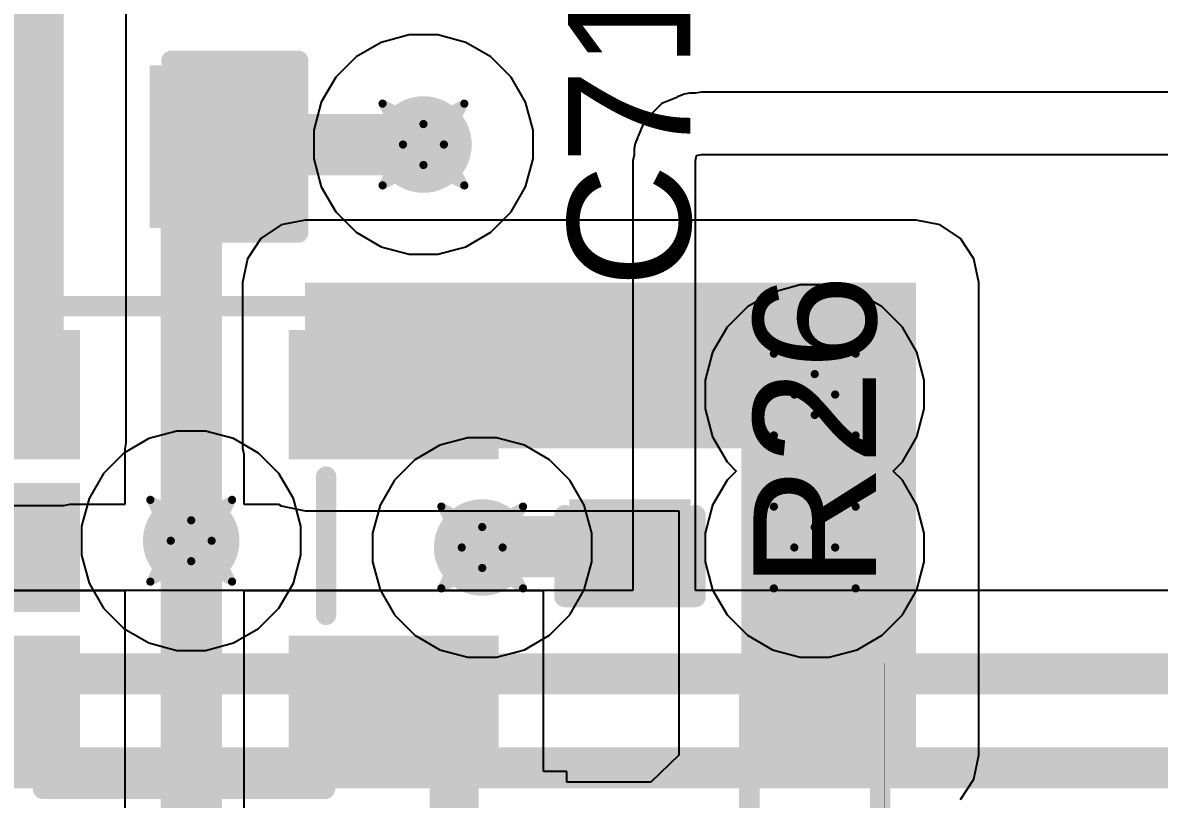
# Model space of a CAD drawing. Header units: inches. Extents: x -36 to 349, y -11 to 240.
# Drawn here: x 130.73 to 137.79, y 93.99 to 98.81 of the extents above; entities that cross this region are included whole.
import ezdxf

# ---------------------------------------------------------------- set-up
doc = ezdxf.new("R2010")
doc.units = ezdxf.units.IN
for name, color, linetype in [('Bottom Layer', 5, 'Continuous'), ('Drill Drawing', 1, 'Continuous'), ('Layer 1', 16, 'Continuous'), ('Layer 2', 76, 'Continuous'), ('Top Layer', 1, 'Continuous'), ('Top Overlay', 2, 'Continuous'), ('Top Paste', 8, 'Continuous'), ('Top Solder', 216, 'Continuous'), ('Via Holes', 16, 'Continuous')]:
    doc.layers.add(name, color=color, linetype=linetype)
doc.styles.add('Arial', font='', dxfattribs={"height": 0.2})
doc.styles.get('Arial').set_extended_font_data('Arial')

# ---------------------------------------------------------------- blocks, each defined once
blk = doc.blocks.new('SOT_23_5_153')
at = {"layer": 'Top Layer'}
for points in [[(-1.85, 1.25), (-0.75, 1.25), (-0.75, 0.65), (-1.85, 0.65)], [(0.75, 1.25), (1.85, 1.25), (1.85, 0.65), (0.75, 0.65)], [(-1.85, 0.3), (-0.75, 0.3), (-0.75, -0.3), (-1.85, -0.3)], [(-1.85, -0.65), (-0.75, -0.65), (-0.75, -1.25), (-1.85, -1.25)], [(0.75, -0.65), (1.85, -0.65), (1.85, -1.25), (0.75, -1.25)]]:
    blk.add_hatch(color=1, dxfattribs=at).paths.add_polyline_path(points)
at = {"layer": 'Top Paste'}
for points in [[(-1.85, 1.25), (-0.75, 1.25), (-0.75, 0.65), (-1.85, 0.65)], [(0.75, 1.25), (1.85, 1.25), (1.85, 0.65), (0.75, 0.65)], [(-1.85, 0.3), (-0.75, 0.3), (-0.75, -0.3), (-1.85, -0.3)], [(-1.85, -0.65), (-0.75, -0.65), (-0.75, -1.25), (-1.85, -1.25)], [(0.75, -0.65), (1.85, -0.65), (1.85, -1.25), (0.75, -1.25)]]:
    blk.add_hatch(color=8, dxfattribs=at).paths.add_polyline_path(points)
at = {"layer": 'Top Solder'}
for points in [[(-1.9516, 1.3516), (-0.6484, 1.3516), (-0.6484, 0.5484), (-1.9516, 0.5484)], [(0.6484, 1.3516), (1.9516, 1.3516), (1.9516, 0.5484), (0.6484, 0.5484)], [(-1.9516, 0.4016), (-0.6484, 0.4016), (-0.6484, -0.4016), (-1.9516, -0.4016)], [(-1.9516, -0.5484), (-0.6484, -0.5484), (-0.6484, -1.3516), (-1.9516, -1.3516)], [(0.6484, -0.5484), (1.9516, -0.5484), (1.9516, -1.3516), (0.6484, -1.3516)]]:
    blk.add_hatch(color=216, dxfattribs=at).paths.add_polyline_path(points)
at = {"layer": 'Top Overlay'}
for points in [[(-0.879, 1.3986, 0.127, 0.127, 0), (-0.879, 1.4986, 0.127, 0.127, 0)], [(-0.879, 1.4986, 0.127, 0.127, 0), (0.8736, 1.4986, 0.127, 0.127, 0)], [(0.8736, 1.3986, 0.127, 0.127, 0), (0.8736, 1.4986, 0.127, 0.127, 0)], [(-2.1336, 0.8128, 0.127, 0.127, 0), (-2.1336, 1.0668, 0.127, 0.127, 0)], [(-2.1336, 1.0668, 0.127, 0.127, 0), (-2.0066, 0.9398, 0.127, 0.127, 0)], [(-2.1336, 0.8128, 0.127, 0.127, 0), (-2.0066, 0.9398, 0.127, 0.127, 0)], [(0.88, -0.418, 0.127, 0.127, 0), (0.88, 0.44, 0.127, 0.127, 0)], [(-0.879, -1.4986, 0.127, 0.127, 0), (-0.879, -1.3986, 0.127, 0.127, 0)], [(0.8736, -1.4986, 0.127, 0.127, 0), (0.8736, -1.3986, 0.127, 0.127, 0)], [(-0.879, -1.4986, 0.127, 0.127, 0), (0.8736, -1.4986, 0.127, 0.127, 0)]]:
    blk.add_lwpolyline(points, format="xyseb", dxfattribs=at)
for points in [[(-0.9107, 1.4986, 0.0635, 0.0635, 1), (-0.8472, 1.4986, 0.0635, 0.0635, 1)], [(-0.9107, 1.4986, 0.0635, 0.0635, 1), (-0.8472, 1.4986, 0.0635, 0.0635, 1)], [(0.8419, 1.4986, 0.0635, 0.0635, 1), (0.9054, 1.4986, 0.0635, 0.0635, 1)], [(0.8419, 1.4986, 0.0635, 0.0635, 1), (0.9054, 1.4986, 0.0635, 0.0635, 1)], [(-0.9107, 1.3986, 0.0635, 0.0635, 1), (-0.8472, 1.3986, 0.0635, 0.0635, 1)], [(0.8419, 1.3986, 0.0635, 0.0635, 1), (0.9054, 1.3986, 0.0635, 0.0635, 1)], [(-2.1654, 1.0668, 0.0635, 0.0635, 1), (-2.1019, 1.0668, 0.0635, 0.0635, 1)], [(-2.1654, 1.0668, 0.0635, 0.0635, 1), (-2.1019, 1.0668, 0.0635, 0.0635, 1)], [(-2.0383, 0.9398, 0.0635, 0.0635, 1), (-1.9748, 0.9398, 0.0635, 0.0635, 1)], [(-2.0383, 0.9398, 0.0635, 0.0635, 1), (-1.9748, 0.9398, 0.0635, 0.0635, 1)], [(-2.1654, 0.8128, 0.0635, 0.0635, 1), (-2.1019, 0.8128, 0.0635, 0.0635, 1)], [(-2.1654, 0.8128, 0.0635, 0.0635, 1), (-2.1019, 0.8128, 0.0635, 0.0635, 1)], [(0.8483, 0.44, 0.0635, 0.0635, 1), (0.9118, 0.44, 0.0635, 0.0635, 1)], [(0.8483, -0.418, 0.0635, 0.0635, 1), (0.9118, -0.418, 0.0635, 0.0635, 1)], [(-0.9107, -1.3986, 0.0635, 0.0635, 1), (-0.8472, -1.3986, 0.0635, 0.0635, 1)], [(0.8419, -1.3986, 0.0635, 0.0635, 1), (0.9054, -1.3986, 0.0635, 0.0635, 1)], [(-0.9107, -1.4986, 0.0635, 0.0635, 1), (-0.8472, -1.4986, 0.0635, 0.0635, 1)], [(-0.9107, -1.4986, 0.0635, 0.0635, 1), (-0.8472, -1.4986, 0.0635, 0.0635, 1)], [(0.8419, -1.4986, 0.0635, 0.0635, 1), (0.9054, -1.4986, 0.0635, 0.0635, 1)], [(0.8419, -1.4986, 0.0635, 0.0635, 1), (0.9054, -1.4986, 0.0635, 0.0635, 1)]]:
    blk.add_lwpolyline(points, format="xyseb", close=True, dxfattribs=at)
blk = doc.blocks.new('R___0402_279')
at = {"layer": 'Top Layer'}
for points in [[(-0.6985, -0.3175), (-0.6985, 0.3175), (-0.2413, 0.3175), (-0.2413, -0.3175)], [(0.2413, -0.3175), (0.2413, 0.3175), (0.6985, 0.3175), (0.6985, -0.3175)]]:
    blk.add_hatch(color=1, dxfattribs=at).paths.add_polyline_path(points)
at = {"layer": 'Top Paste'}
for points in [[(-0.6985, -0.3175), (-0.6985, 0.3175), (-0.2413, 0.3175), (-0.2413, -0.3175)], [(0.2413, -0.3175), (0.2413, 0.3175), (0.6985, 0.3175), (0.6985, -0.3175)]]:
    blk.add_hatch(color=8, dxfattribs=at).paths.add_polyline_path(points)
at = {"layer": 'Top Solder'}
for points in [[(-0.7535, -0.3725), (-0.7535, 0.3725), (-0.1863, 0.3725), (-0.1863, -0.3725)], [(0.1863, -0.3725), (0.1863, 0.3725), (0.7535, 0.3725), (0.7535, -0.3725)]]:
    blk.add_hatch(color=216, dxfattribs=at).paths.add_polyline_path(points)
at = {"layer": 'Top Overlay'}
for points in [[(-0.7874, 0.4064, 0.127, 0.127, 0), (0.7874, 0.4064, 0.127, 0.127, 0)], [(-0.7874, 0.4064, 0.127, 0.127, 0), (-0.7874, -0.4064, 0.127, 0.127, 0)], [(0.7874, 0.4064, 0.127, 0.127, 0), (0.7874, -0.4064, 0.127, 0.127, 0)], [(-0.7874, -0.4064, 0.127, 0.127, 0), (0.7874, -0.4064, 0.127, 0.127, 0)], [(-0.8128, -0.4318, 0.00323, 0.00323, 0), (0.8128, -0.4318, 0.00323, 0.00323, 0)]]:
    blk.add_lwpolyline(points, format="xyseb", dxfattribs=at)
for points in [[(-0.8192, 0.4064, 0.0635, 0.0635, 1), (-0.7557, 0.4064, 0.0635, 0.0635, 1)], [(-0.8192, 0.4064, 0.0635, 0.0635, 1), (-0.7557, 0.4064, 0.0635, 0.0635, 1)], [(0.7556, 0.4064, 0.0635, 0.0635, 1), (0.8191, 0.4064, 0.0635, 0.0635, 1)], [(0.7556, 0.4064, 0.0635, 0.0635, 1), (0.8191, 0.4064, 0.0635, 0.0635, 1)], [(-0.8192, -0.4064, 0.0635, 0.0635, 1), (-0.7557, -0.4064, 0.0635, 0.0635, 1)], [(-0.8192, -0.4064, 0.0635, 0.0635, 1), (-0.7557, -0.4064, 0.0635, 0.0635, 1)], [(0.7556, -0.4064, 0.0635, 0.0635, 1), (0.8191, -0.4064, 0.0635, 0.0635, 1)], [(0.7556, -0.4064, 0.0635, 0.0635, 1), (0.8191, -0.4064, 0.0635, 0.0635, 1)], [(-0.8136, -0.4318, 0.00161, 0.00161, 1), (-0.812, -0.4318, 0.00161, 0.00161, 1)], [(0.812, -0.4318, 0.00161, 0.00161, 1), (0.8136, -0.4318, 0.00161, 0.00161, 1)]]:
    blk.add_lwpolyline(points, format="xyseb", close=True, dxfattribs=at)
blk = doc.blocks.new('C___0603_443')
at = {"layer": 'Top Layer'}
for points in [[(-0.381, 0.4445), (-0.381, -0.4445), (-1.143, -0.4445), (-1.143, 0.4445)], [(1.143, 0.4445), (1.143, -0.4445), (0.381, -0.4445), (0.381, 0.4445)]]:
    blk.add_hatch(color=1, dxfattribs=at).paths.add_polyline_path(points)
at = {"layer": 'Top Paste'}
for points in [[(-0.381, 0.4445), (-0.381, -0.4445), (-1.143, -0.4445), (-1.143, 0.4445)], [(1.143, 0.4445), (1.143, -0.4445), (0.381, -0.4445), (0.381, 0.4445)]]:
    blk.add_hatch(color=8, dxfattribs=at).paths.add_polyline_path(points)
at = {"layer": 'Top Solder'}
for points in [[(-0.321, 0.5045), (-0.321, -0.5045), (-1.203, -0.5045), (-1.203, 0.5045)], [(1.203, 0.5045), (1.203, -0.5045), (0.321, -0.5045), (0.321, 0.5045)]]:
    blk.add_hatch(color=216, dxfattribs=at).paths.add_polyline_path(points)
at = {"layer": 'Top Overlay'}
for points in [[(-0.4572, 0.5334, 0.127, 0.127, 0), (-1.2446, 0.5334, 0.127, 0.127, 0)], [(-1.2446, 0.5334, 0.127, 0.127, 0), (-1.2446, -0.5334, 0.127, 0.127, 0)], [(1.2446, 0.5334, 0.127, 0.127, 0), (0.4572, 0.5334, 0.127, 0.127, 0)], [(1.2446, 0.5334, 0.127, 0.127, 0), (1.2446, -0.5334, 0.127, 0.127, 0)], [(-0.4572, -0.5334, 0.127, 0.127, 0), (-1.2446, -0.5334, 0.127, 0.127, 0)], [(1.2446, -0.5334, 0.127, 0.127, 0), (0.4572, -0.5334, 0.127, 0.127, 0)]]:
    blk.add_lwpolyline(points, format="xyseb", dxfattribs=at)
for points in [[(-1.2763, 0.5334, 0.0635, 0.0635, 1), (-1.2128, 0.5334, 0.0635, 0.0635, 1)], [(-1.2763, 0.5334, 0.0635, 0.0635, 1), (-1.2128, 0.5334, 0.0635, 0.0635, 1)], [(-0.4889, 0.5334, 0.0635, 0.0635, 1), (-0.4254, 0.5334, 0.0635, 0.0635, 1)], [(0.4255, 0.5334, 0.0635, 0.0635, 1), (0.489, 0.5334, 0.0635, 0.0635, 1)], [(1.2129, 0.5334, 0.0635, 0.0635, 1), (1.2764, 0.5334, 0.0635, 0.0635, 1)], [(1.2129, 0.5334, 0.0635, 0.0635, 1), (1.2764, 0.5334, 0.0635, 0.0635, 1)], [(-1.2763, -0.5334, 0.0635, 0.0635, 1), (-1.2128, -0.5334, 0.0635, 0.0635, 1)], [(-1.2763, -0.5334, 0.0635, 0.0635, 1), (-1.2128, -0.5334, 0.0635, 0.0635, 1)], [(-0.4889, -0.5334, 0.0635, 0.0635, 1), (-0.4254, -0.5334, 0.0635, 0.0635, 1)], [(0.4255, -0.5334, 0.0635, 0.0635, 1), (0.489, -0.5334, 0.0635, 0.0635, 1)], [(1.2129, -0.5334, 0.0635, 0.0635, 1), (1.2764, -0.5334, 0.0635, 0.0635, 1)], [(1.2129, -0.5334, 0.0635, 0.0635, 1), (1.2764, -0.5334, 0.0635, 0.0635, 1)]]:
    blk.add_lwpolyline(points, format="xyseb", close=True, dxfattribs=at)
blk = doc.blocks.new('C___0402_444')
at = {"layer": 'Top Layer'}
for points in [[(-0.6985, -0.3175), (-0.6985, 0.3175), (-0.2413, 0.3175), (-0.2413, -0.3175)], [(0.2413, -0.3175), (0.2413, 0.3175), (0.6985, 0.3175), (0.6985, -0.3175)]]:
    blk.add_hatch(color=1, dxfattribs=at).paths.add_polyline_path(points)
at = {"layer": 'Top Paste'}
for points in [[(-0.6985, -0.3175), (-0.6985, 0.3175), (-0.2413, 0.3175), (-0.2413, -0.3175)], [(0.2413, -0.3175), (0.2413, 0.3175), (0.6985, 0.3175), (0.6985, -0.3175)]]:
    blk.add_hatch(color=8, dxfattribs=at).paths.add_polyline_path(points)
at = {"layer": 'Top Solder'}
for points in [[(-0.7585, -0.3775), (-0.7585, 0.3775), (-0.1813, 0.3775), (-0.1813, -0.3775)], [(0.1813, -0.3775), (0.1813, 0.3775), (0.7585, 0.3775), (0.7585, -0.3775)]]:
    blk.add_hatch(color=216, dxfattribs=at).paths.add_polyline_path(points)
at = {"layer": 'Top Overlay'}
for points in [[(-0.7874, 0.4064, 0.127, 0.127, 0), (-0.7874, -0.4064, 0.127, 0.127, 0)], [(-0.7874, 0.4064, 0.127, 0.127, 0), (-0.2794, 0.4064, 0.127, 0.127, 0)], [(0.2794, 0.4064, 0.127, 0.127, 0), (0.7874, 0.4064, 0.127, 0.127, 0)], [(0.7874, 0.4064, 0.127, 0.127, 0), (0.7874, -0.4064, 0.127, 0.127, 0)], [(-0.7874, -0.4064, 0.127, 0.127, 0), (-0.2794, -0.4064, 0.127, 0.127, 0)], [(0.2794, -0.4064, 0.127, 0.127, 0), (0.7874, -0.4064, 0.127, 0.127, 0)]]:
    blk.add_lwpolyline(points, format="xyseb", dxfattribs=at)
for points in [[(-0.8191, 0.4064, 0.0635, 0.0635, 1), (-0.7556, 0.4064, 0.0635, 0.0635, 1)], [(-0.8191, 0.4064, 0.0635, 0.0635, 1), (-0.7556, 0.4064, 0.0635, 0.0635, 1)], [(-0.3111, 0.4064, 0.0635, 0.0635, 1), (-0.2477, 0.4064, 0.0635, 0.0635, 1)], [(0.2477, 0.4064, 0.0635, 0.0635, 1), (0.3111, 0.4064, 0.0635, 0.0635, 1)], [(0.7556, 0.4064, 0.0635, 0.0635, 1), (0.8191, 0.4064, 0.0635, 0.0635, 1)], [(0.7556, 0.4064, 0.0635, 0.0635, 1), (0.8191, 0.4064, 0.0635, 0.0635, 1)], [(-0.8191, -0.4064, 0.0635, 0.0635, 1), (-0.7556, -0.4064, 0.0635, 0.0635, 1)], [(-0.8191, -0.4064, 0.0635, 0.0635, 1), (-0.7556, -0.4064, 0.0635, 0.0635, 1)], [(-0.3111, -0.4064, 0.0635, 0.0635, 1), (-0.2477, -0.4064, 0.0635, 0.0635, 1)], [(0.2477, -0.4064, 0.0635, 0.0635, 1), (0.3111, -0.4064, 0.0635, 0.0635, 1)], [(0.7556, -0.4064, 0.0635, 0.0635, 1), (0.8191, -0.4064, 0.0635, 0.0635, 1)], [(0.7556, -0.4064, 0.0635, 0.0635, 1), (0.8191, -0.4064, 0.0635, 0.0635, 1)]]:
    blk.add_lwpolyline(points, format="xyseb", close=True, dxfattribs=at)

msp = doc.modelspace()

# ---------------------------------------------------------------- hatches: boundary and pattern name
at = {"layer": 'Bottom Layer'}
h = msp.add_hatch(color=5, dxfattribs=at)
edge = h.paths.add_edge_path()
edge.add_arc((133.2184, 98.0558), 0.3, 0, 360)
h = msp.add_hatch(color=5, dxfattribs=at)
edge = h.paths.add_edge_path()
edge.add_arc((135.6498, 96.503), 0.3, 0, 360)
h = msp.add_hatch(color=5, dxfattribs=at)
edge = h.paths.add_edge_path()
edge.add_arc((131.7753, 95.5949), 0.3, 0, 360)
h = msp.add_hatch(color=5, dxfattribs=at)
edge = h.paths.add_edge_path()
edge.add_arc((133.5834, 95.553), 0.3, 0, 360)
h = msp.add_hatch(color=5, dxfattribs=at)
edge = h.paths.add_edge_path()
edge.add_arc((135.6498, 95.553), 0.3, 0, 360)
at = {"layer": 'Layer 1'}
h = msp.add_hatch(color=16, dxfattribs=at)
edge = h.paths.add_edge_path()
edge.add_arc((133.2184, 98.0558), 0.3, 0, 360)
h = msp.add_hatch(color=16, dxfattribs=at)
edge = h.paths.add_edge_path()
edge.add_arc((135.6498, 96.503), 0.3, 0, 360)
h = msp.add_hatch(color=16, dxfattribs=at)
edge = h.paths.add_edge_path()
edge.add_arc((131.7753, 95.5949), 0.3, 0, 360)
h = msp.add_hatch(color=16, dxfattribs=at)
edge = h.paths.add_edge_path()
edge.add_arc((133.5834, 95.553), 0.3, 0, 360)
h = msp.add_hatch(color=16, dxfattribs=at)
edge = h.paths.add_edge_path()
edge.add_arc((135.6498, 95.553), 0.3, 0, 360)
at = {"layer": 'Layer 2'}
h = msp.add_hatch(color=76, dxfattribs=at)
edge = h.paths.add_edge_path()
edge.add_arc((133.2184, 98.0558), 0.3, 0, 360)
h = msp.add_hatch(color=76, dxfattribs=at)
edge = h.paths.add_edge_path()
edge.add_arc((135.6498, 96.503), 0.3, 0, 360)
h = msp.add_hatch(color=76, dxfattribs=at)
edge = h.paths.add_edge_path()
edge.add_arc((131.7753, 95.5949), 0.3, 0, 360)
h = msp.add_hatch(color=76, dxfattribs=at)
edge = h.paths.add_edge_path()
edge.add_arc((133.5834, 95.553), 0.3, 0, 360)
h = msp.add_hatch(color=76, dxfattribs=at)
edge = h.paths.add_edge_path()
edge.add_arc((135.6498, 95.553), 0.3, 0, 360)
at = {"layer": 'Top Layer'}
for points in [[(127.4124, 96.203), (130.9834, 96.203), (130.9834, 104.2223), (127.4124, 104.2223)], [(132.4834, 96.1699), (136.28, 96.1699), (136.28, 97.1981), (132.4834, 97.1981)], [(135.1928, 94.2624), (136.28, 94.2624), (136.28, 96.803), (135.1928, 96.803)]]:
    msp.add_hatch(color=1, dxfattribs=at).paths.add_polyline_path(points)
h = msp.add_hatch(color=1, dxfattribs=at)
edge = h.paths.add_edge_path()
edge.add_arc((133.2184, 98.0558), 0.3, 0, 360)
h = msp.add_hatch(color=1, dxfattribs=at)
edge = h.paths.add_edge_path()
edge.add_arc((135.6498, 96.503), 0.3, 0, 360)
h = msp.add_hatch(color=1, dxfattribs=at)
edge = h.paths.add_edge_path()
edge.add_arc((131.7753, 95.5949), 0.3, 0, 360)
h = msp.add_hatch(color=1, dxfattribs=at)
edge = h.paths.add_edge_path()
edge.add_arc((133.5834, 95.553), 0.3, 0, 360)
h = msp.add_hatch(color=1, dxfattribs=at)
edge = h.paths.add_edge_path()
edge.add_arc((135.6498, 95.553), 0.3, 0, 360)
at = {"layer": 'Via Holes'}
h = msp.add_hatch(color=7, dxfattribs=at)
edge = h.paths.add_edge_path()
edge.add_arc((133.2184, 98.0558), 0.15, 0, 360)
h = msp.add_hatch(color=7, dxfattribs=at)
edge = h.paths.add_edge_path()
edge.add_arc((135.6498, 96.503), 0.15, 0, 360)
h = msp.add_hatch(color=7, dxfattribs=at)
edge = h.paths.add_edge_path()
edge.add_arc((131.7753, 95.5949), 0.15, 0, 360)
h = msp.add_hatch(color=7, dxfattribs=at)
edge = h.paths.add_edge_path()
edge.add_arc((133.5834, 95.553), 0.15, 0, 360)
h = msp.add_hatch(color=7, dxfattribs=at)
edge = h.paths.add_edge_path()
edge.add_arc((135.6498, 95.553), 0.15, 0, 360)

# ---------------------------------------------------------------- linework, layer by layer
at = {"layer": 'Bottom Layer'}
for p, q in [((134.9467, 98.3817), (134.9091, 98.3742)), ((147.8549, 98.3817), (134.9467, 98.3817)), ((134.6989, 98.3098), (134.5918, 98.2027)), ((134.7932, 98.3489), (134.6989, 98.3099)), ((134.6989, 98.3099), (134.6989, 98.3098)), ((134.798, 98.3521), (134.7932, 98.3489)), ((134.8036, 98.3532), (134.798, 98.3521)), ((134.839, 98.3679), (134.8036, 98.3532)), ((134.8709, 98.3742), (134.839, 98.3679)), ((134.9091, 98.3742), (134.8709, 98.3742)), ((134.5917, 98.2027), (134.5527, 98.1084)), ((134.5918, 98.2027), (134.5917, 98.2027)), ((134.5484, 98.098), (134.5337, 98.0626)), ((134.5495, 98.1036), (134.5484, 98.098)), ((134.5527, 98.1084), (134.5495, 98.1036)), ((134.5337, 98.0626), (134.5274, 98.0307)), ((134.5274, 98.0307), (134.5274, 97.9925)), ((134.5274, 97.9925), (134.5199, 97.9549)), ((134.5199, 97.9549), (134.5199, 95.2859)), ((134.9084, 97.9549), (134.9147, 97.9869)), ((134.9084, 95.2859), (134.9084, 97.9549)), ((134.9147, 97.9869), (134.9467, 97.9932)), ((134.9467, 97.9932), (148.2434, 97.9932)), ((134.5199, 95.2859), (96.7248, 95.2859)), ((152.8154, 95.2859), (134.9084, 95.2859))]:
    msp.add_line(p, q, dxfattribs=at)
for points in [[(96.5102, 94.768, 0.254, 0.254, 0), (157.5074, 94.768, 0.254, 0.254, 0)], [(96.2682, 94.1838, 0.254, 0.254, 0), (157.102, 94.1838, 0.254, 0.254, 0)]]:
    msp.add_lwpolyline(points, format="xyseb", dxfattribs=at)
at = {"layer": 'Drill Drawing'}
for points in [[(132.9644, 98.3098, 0.0508, 0.0508, 0), (133.2184, 98.1828, 0.0508, 0.0508, 0)], [(132.9644, 98.3098, 0.0508, 0.0508, 0), (133.0914, 98.0558, 0.0508, 0.0508, 0)], [(133.2184, 98.1828, 0.0508, 0.0508, 0), (133.4724, 98.3098, 0.0508, 0.0508, 0)], [(133.3454, 98.0558, 0.0508, 0.0508, 0), (133.4724, 98.3098, 0.0508, 0.0508, 0)], [(132.9644, 97.8018, 0.0508, 0.0508, 0), (133.0914, 98.0558, 0.0508, 0.0508, 0)], [(133.3454, 98.0558, 0.0508, 0.0508, 0), (133.4724, 97.8018, 0.0508, 0.0508, 0)], [(132.9644, 97.8018, 0.0508, 0.0508, 0), (133.2184, 97.9288, 0.0508, 0.0508, 0)], [(133.2184, 97.9288, 0.0508, 0.0508, 0), (133.4724, 97.8018, 0.0508, 0.0508, 0)], [(135.3958, 96.757, 0.0508, 0.0508, 0), (135.6498, 96.63, 0.0508, 0.0508, 0)], [(135.3958, 96.757, 0.0508, 0.0508, 0), (135.5228, 96.503, 0.0508, 0.0508, 0)], [(135.6498, 96.63, 0.0508, 0.0508, 0), (135.9038, 96.757, 0.0508, 0.0508, 0)], [(135.7768, 96.503, 0.0508, 0.0508, 0), (135.9038, 96.757, 0.0508, 0.0508, 0)], [(135.3958, 96.249, 0.0508, 0.0508, 0), (135.5228, 96.503, 0.0508, 0.0508, 0)], [(135.7768, 96.503, 0.0508, 0.0508, 0), (135.9038, 96.249, 0.0508, 0.0508, 0)], [(135.3958, 96.249, 0.0508, 0.0508, 0), (135.6498, 96.376, 0.0508, 0.0508, 0)], [(135.6498, 96.376, 0.0508, 0.0508, 0), (135.9038, 96.249, 0.0508, 0.0508, 0)], [(131.5213, 95.8489, 0.0508, 0.0508, 0), (131.7753, 95.7219, 0.0508, 0.0508, 0)], [(131.5213, 95.8489, 0.0508, 0.0508, 0), (131.6483, 95.5949, 0.0508, 0.0508, 0)], [(131.7753, 95.7219, 0.0508, 0.0508, 0), (132.0293, 95.8489, 0.0508, 0.0508, 0)], [(131.9023, 95.5949, 0.0508, 0.0508, 0), (132.0293, 95.8489, 0.0508, 0.0508, 0)], [(133.3294, 95.807, 0.0508, 0.0508, 0), (133.5834, 95.68, 0.0508, 0.0508, 0)], [(133.3294, 95.807, 0.0508, 0.0508, 0), (133.4564, 95.553, 0.0508, 0.0508, 0)], [(133.5834, 95.68, 0.0508, 0.0508, 0), (133.8374, 95.807, 0.0508, 0.0508, 0)], [(133.7104, 95.553, 0.0508, 0.0508, 0), (133.8374, 95.807, 0.0508, 0.0508, 0)], [(135.3958, 95.807, 0.0508, 0.0508, 0), (135.6498, 95.68, 0.0508, 0.0508, 0)], [(135.3958, 95.807, 0.0508, 0.0508, 0), (135.5228, 95.553, 0.0508, 0.0508, 0)], [(135.6498, 95.68, 0.0508, 0.0508, 0), (135.9038, 95.807, 0.0508, 0.0508, 0)], [(135.7768, 95.553, 0.0508, 0.0508, 0), (135.9038, 95.807, 0.0508, 0.0508, 0)], [(131.5213, 95.3409, 0.0508, 0.0508, 0), (131.6483, 95.5949, 0.0508, 0.0508, 0)], [(131.9023, 95.5949, 0.0508, 0.0508, 0), (132.0293, 95.3409, 0.0508, 0.0508, 0)], [(133.3294, 95.299, 0.0508, 0.0508, 0), (133.4564, 95.553, 0.0508, 0.0508, 0)], [(133.7104, 95.553, 0.0508, 0.0508, 0), (133.8374, 95.299, 0.0508, 0.0508, 0)], [(135.3958, 95.299, 0.0508, 0.0508, 0), (135.5228, 95.553, 0.0508, 0.0508, 0)], [(135.7768, 95.553, 0.0508, 0.0508, 0), (135.9038, 95.299, 0.0508, 0.0508, 0)], [(131.5213, 95.3409, 0.0508, 0.0508, 0), (131.7753, 95.4679, 0.0508, 0.0508, 0)], [(131.7753, 95.4679, 0.0508, 0.0508, 0), (132.0293, 95.3409, 0.0508, 0.0508, 0)], [(133.3294, 95.299, 0.0508, 0.0508, 0), (133.5834, 95.426, 0.0508, 0.0508, 0)], [(133.5834, 95.426, 0.0508, 0.0508, 0), (133.8374, 95.299, 0.0508, 0.0508, 0)], [(135.3958, 95.299, 0.0508, 0.0508, 0), (135.6498, 95.426, 0.0508, 0.0508, 0)], [(135.6498, 95.426, 0.0508, 0.0508, 0), (135.9038, 95.299, 0.0508, 0.0508, 0)]]:
    msp.add_lwpolyline(points, format="xyseb", dxfattribs=at)
for points in [[(132.9517, 98.3098, 0.0254, 0.0254, 1), (132.9771, 98.3098, 0.0254, 0.0254, 1)], [(132.9517, 98.3098, 0.0254, 0.0254, 1), (132.9771, 98.3098, 0.0254, 0.0254, 1)], [(133.4597, 98.3098, 0.0254, 0.0254, 1), (133.4851, 98.3098, 0.0254, 0.0254, 1)], [(133.4597, 98.3098, 0.0254, 0.0254, 1), (133.4851, 98.3098, 0.0254, 0.0254, 1)], [(133.2057, 98.1828, 0.0254, 0.0254, 1), (133.2311, 98.1828, 0.0254, 0.0254, 1)], [(133.2057, 98.1828, 0.0254, 0.0254, 1), (133.2311, 98.1828, 0.0254, 0.0254, 1)], [(133.0787, 98.0558, 0.0254, 0.0254, 1), (133.1041, 98.0558, 0.0254, 0.0254, 1)], [(133.0787, 98.0558, 0.0254, 0.0254, 1), (133.1041, 98.0558, 0.0254, 0.0254, 1)], [(133.3327, 98.0558, 0.0254, 0.0254, 1), (133.3581, 98.0558, 0.0254, 0.0254, 1)], [(133.3327, 98.0558, 0.0254, 0.0254, 1), (133.3581, 98.0558, 0.0254, 0.0254, 1)], [(133.2057, 97.9288, 0.0254, 0.0254, 1), (133.2311, 97.9288, 0.0254, 0.0254, 1)], [(133.2057, 97.9288, 0.0254, 0.0254, 1), (133.2311, 97.9288, 0.0254, 0.0254, 1)], [(132.9517, 97.8018, 0.0254, 0.0254, 1), (132.9771, 97.8018, 0.0254, 0.0254, 1)], [(132.9517, 97.8018, 0.0254, 0.0254, 1), (132.9771, 97.8018, 0.0254, 0.0254, 1)], [(133.4597, 97.8018, 0.0254, 0.0254, 1), (133.4851, 97.8018, 0.0254, 0.0254, 1)], [(133.4597, 97.8018, 0.0254, 0.0254, 1), (133.4851, 97.8018, 0.0254, 0.0254, 1)], [(135.3831, 96.757, 0.0254, 0.0254, 1), (135.4085, 96.757, 0.0254, 0.0254, 1)], [(135.3831, 96.757, 0.0254, 0.0254, 1), (135.4085, 96.757, 0.0254, 0.0254, 1)], [(135.8911, 96.757, 0.0254, 0.0254, 1), (135.9165, 96.757, 0.0254, 0.0254, 1)], [(135.8911, 96.757, 0.0254, 0.0254, 1), (135.9165, 96.757, 0.0254, 0.0254, 1)], [(135.6371, 96.63, 0.0254, 0.0254, 1), (135.6625, 96.63, 0.0254, 0.0254, 1)], [(135.6371, 96.63, 0.0254, 0.0254, 1), (135.6625, 96.63, 0.0254, 0.0254, 1)], [(135.5101, 96.503, 0.0254, 0.0254, 1), (135.5355, 96.503, 0.0254, 0.0254, 1)], [(135.5101, 96.503, 0.0254, 0.0254, 1), (135.5355, 96.503, 0.0254, 0.0254, 1)], [(135.7641, 96.503, 0.0254, 0.0254, 1), (135.7895, 96.503, 0.0254, 0.0254, 1)], [(135.7641, 96.503, 0.0254, 0.0254, 1), (135.7895, 96.503, 0.0254, 0.0254, 1)], [(135.6371, 96.376, 0.0254, 0.0254, 1), (135.6625, 96.376, 0.0254, 0.0254, 1)], [(135.6371, 96.376, 0.0254, 0.0254, 1), (135.6625, 96.376, 0.0254, 0.0254, 1)], [(135.3831, 96.249, 0.0254, 0.0254, 1), (135.4085, 96.249, 0.0254, 0.0254, 1)], [(135.3831, 96.249, 0.0254, 0.0254, 1), (135.4085, 96.249, 0.0254, 0.0254, 1)], [(135.8911, 96.249, 0.0254, 0.0254, 1), (135.9165, 96.249, 0.0254, 0.0254, 1)], [(135.8911, 96.249, 0.0254, 0.0254, 1), (135.9165, 96.249, 0.0254, 0.0254, 1)], [(131.5086, 95.8489, 0.0254, 0.0254, 1), (131.534, 95.8489, 0.0254, 0.0254, 1)], [(131.5086, 95.8489, 0.0254, 0.0254, 1), (131.534, 95.8489, 0.0254, 0.0254, 1)], [(132.0166, 95.8489, 0.0254, 0.0254, 1), (132.042, 95.8489, 0.0254, 0.0254, 1)], [(132.0166, 95.8489, 0.0254, 0.0254, 1), (132.042, 95.8489, 0.0254, 0.0254, 1)], [(133.3167, 95.807, 0.0254, 0.0254, 1), (133.3421, 95.807, 0.0254, 0.0254, 1)], [(133.3167, 95.807, 0.0254, 0.0254, 1), (133.3421, 95.807, 0.0254, 0.0254, 1)], [(133.8247, 95.807, 0.0254, 0.0254, 1), (133.8501, 95.807, 0.0254, 0.0254, 1)], [(133.8247, 95.807, 0.0254, 0.0254, 1), (133.8501, 95.807, 0.0254, 0.0254, 1)], [(135.3831, 95.807, 0.0254, 0.0254, 1), (135.4085, 95.807, 0.0254, 0.0254, 1)], [(135.3831, 95.807, 0.0254, 0.0254, 1), (135.4085, 95.807, 0.0254, 0.0254, 1)], [(135.8911, 95.807, 0.0254, 0.0254, 1), (135.9165, 95.807, 0.0254, 0.0254, 1)], [(135.8911, 95.807, 0.0254, 0.0254, 1), (135.9165, 95.807, 0.0254, 0.0254, 1)], [(131.7626, 95.7219, 0.0254, 0.0254, 1), (131.788, 95.7219, 0.0254, 0.0254, 1)], [(131.7626, 95.7219, 0.0254, 0.0254, 1), (131.788, 95.7219, 0.0254, 0.0254, 1)], [(133.5707, 95.68, 0.0254, 0.0254, 1), (133.5961, 95.68, 0.0254, 0.0254, 1)], [(133.5707, 95.68, 0.0254, 0.0254, 1), (133.5961, 95.68, 0.0254, 0.0254, 1)], [(135.6371, 95.68, 0.0254, 0.0254, 1), (135.6625, 95.68, 0.0254, 0.0254, 1)], [(135.6371, 95.68, 0.0254, 0.0254, 1), (135.6625, 95.68, 0.0254, 0.0254, 1)], [(131.6356, 95.5949, 0.0254, 0.0254, 1), (131.661, 95.5949, 0.0254, 0.0254, 1)], [(131.6356, 95.5949, 0.0254, 0.0254, 1), (131.661, 95.5949, 0.0254, 0.0254, 1)], [(131.8896, 95.5949, 0.0254, 0.0254, 1), (131.915, 95.5949, 0.0254, 0.0254, 1)], [(131.8896, 95.5949, 0.0254, 0.0254, 1), (131.915, 95.5949, 0.0254, 0.0254, 1)], [(133.4437, 95.553, 0.0254, 0.0254, 1), (133.4691, 95.553, 0.0254, 0.0254, 1)], [(133.4437, 95.553, 0.0254, 0.0254, 1), (133.4691, 95.553, 0.0254, 0.0254, 1)], [(133.6977, 95.553, 0.0254, 0.0254, 1), (133.7231, 95.553, 0.0254, 0.0254, 1)], [(133.6977, 95.553, 0.0254, 0.0254, 1), (133.7231, 95.553, 0.0254, 0.0254, 1)], [(135.5101, 95.553, 0.0254, 0.0254, 1), (135.5355, 95.553, 0.0254, 0.0254, 1)], [(135.5101, 95.553, 0.0254, 0.0254, 1), (135.5355, 95.553, 0.0254, 0.0254, 1)], [(135.7641, 95.553, 0.0254, 0.0254, 1), (135.7895, 95.553, 0.0254, 0.0254, 1)], [(135.7641, 95.553, 0.0254, 0.0254, 1), (135.7895, 95.553, 0.0254, 0.0254, 1)], [(131.7626, 95.4679, 0.0254, 0.0254, 1), (131.788, 95.4679, 0.0254, 0.0254, 1)], [(131.7626, 95.4679, 0.0254, 0.0254, 1), (131.788, 95.4679, 0.0254, 0.0254, 1)], [(133.5707, 95.426, 0.0254, 0.0254, 1), (133.5961, 95.426, 0.0254, 0.0254, 1)], [(133.5707, 95.426, 0.0254, 0.0254, 1), (133.5961, 95.426, 0.0254, 0.0254, 1)], [(135.6371, 95.426, 0.0254, 0.0254, 1), (135.6625, 95.426, 0.0254, 0.0254, 1)], [(135.6371, 95.426, 0.0254, 0.0254, 1), (135.6625, 95.426, 0.0254, 0.0254, 1)], [(131.5086, 95.3409, 0.0254, 0.0254, 1), (131.534, 95.3409, 0.0254, 0.0254, 1)], [(131.5086, 95.3409, 0.0254, 0.0254, 1), (131.534, 95.3409, 0.0254, 0.0254, 1)], [(132.0166, 95.3409, 0.0254, 0.0254, 1), (132.042, 95.3409, 0.0254, 0.0254, 1)], [(132.0166, 95.3409, 0.0254, 0.0254, 1), (132.042, 95.3409, 0.0254, 0.0254, 1)], [(133.3167, 95.299, 0.0254, 0.0254, 1), (133.3421, 95.299, 0.0254, 0.0254, 1)], [(133.3167, 95.299, 0.0254, 0.0254, 1), (133.3421, 95.299, 0.0254, 0.0254, 1)], [(133.8247, 95.299, 0.0254, 0.0254, 1), (133.8501, 95.299, 0.0254, 0.0254, 1)], [(133.8247, 95.299, 0.0254, 0.0254, 1), (133.8501, 95.299, 0.0254, 0.0254, 1)], [(135.3831, 95.299, 0.0254, 0.0254, 1), (135.4085, 95.299, 0.0254, 0.0254, 1)], [(135.3831, 95.299, 0.0254, 0.0254, 1), (135.4085, 95.299, 0.0254, 0.0254, 1)], [(135.8911, 95.299, 0.0254, 0.0254, 1), (135.9165, 95.299, 0.0254, 0.0254, 1)], [(135.8911, 95.299, 0.0254, 0.0254, 1), (135.9165, 95.299, 0.0254, 0.0254, 1)]]:
    msp.add_lwpolyline(points, format="xyseb", close=True, dxfattribs=at)
at = {"layer": 'Layer 1'}
for p, q in [((135.5601, 97.184), (135.3869, 97.1376)), ((135.7395, 97.184), (135.5601, 97.184)), ((135.9127, 97.1376), (135.7395, 97.184)), ((135.3869, 97.1376), (135.2317, 97.048)), ((136.0679, 97.048), (135.9127, 97.1376)), ((135.2317, 97.048), (135.1049, 96.9212)), ((136.1947, 96.9212), (136.0679, 97.048)), ((135.1049, 96.9212), (135.0152, 96.7659)), ((136.2844, 96.7659), (136.1947, 96.9212)), ((135.0152, 96.7659), (134.9688, 96.5927)), ((136.3308, 96.5927), (136.2844, 96.7659)), ((134.9688, 96.5927), (134.9688, 96.4134)), ((136.3308, 96.4134), (136.3308, 96.5927)), ((134.9688, 96.4134), (135.0152, 96.2402)), ((136.2844, 96.2402), (136.3308, 96.4134)), ((135.0152, 96.2402), (135.1049, 96.0849)), ((136.1947, 96.0849), (136.2844, 96.2402)), ((135.1049, 96.0849), (135.1617, 96.028)), ((136.1379, 96.028), (136.1947, 96.0849)), ((135.1617, 96.028), (135.1049, 95.9712)), ((136.1947, 95.9712), (136.1379, 96.028)), ((135.1049, 95.9712), (135.0152, 95.8159)), ((136.2844, 95.8159), (136.1947, 95.9712)), ((135.0152, 95.8159), (134.9688, 95.6427)), ((136.3308, 95.6427), (136.2844, 95.8159)), ((134.9688, 95.6427), (134.9688, 95.4634)), ((136.3308, 95.4634), (136.3308, 95.6427)), ((134.9688, 95.4634), (135.0152, 95.2902)), ((136.2844, 95.2902), (136.3308, 95.4634)), ((135.0152, 95.2902), (135.1049, 95.1349)), ((136.1947, 95.1349), (136.2844, 95.2902)), ((135.1049, 95.1349), (135.2317, 95.0081)), ((136.0679, 95.0081), (136.1947, 95.1349)), ((135.2317, 95.0081), (135.3869, 94.9184)), ((135.9127, 94.9184), (136.0679, 95.0081)), ((135.3869, 94.9184), (135.5601, 94.872)), ((135.7395, 94.872), (135.9127, 94.9184)), ((135.5601, 94.872), (135.7395, 94.872))]:
    msp.add_line(p, q, dxfattribs=at)
at = {"layer": 'Layer 2'}
for p, q in [((133.1288, 98.7368), (132.9556, 98.6904)), ((133.3081, 98.7368), (133.1288, 98.7368)), ((133.4813, 98.6904), (133.3081, 98.7368)), ((132.9556, 98.6904), (132.8003, 98.6007)), ((133.6366, 98.6007), (133.4813, 98.6904)), ((132.8003, 98.6007), (132.6735, 98.474)), ((133.7633, 98.474), (133.6366, 98.6007)), ((132.6735, 98.474), (132.5838, 98.3187)), ((133.853, 98.3187), (133.7633, 98.474)), ((132.5838, 98.3187), (132.5374, 98.1455)), ((133.8994, 98.1455), (133.853, 98.3187)), ((132.5374, 98.1455), (132.5374, 97.9662)), ((133.8994, 97.9662), (133.8994, 98.1455)), ((132.5374, 97.9662), (132.5838, 97.793)), ((133.853, 97.793), (133.8994, 97.9662)), ((132.5838, 97.793), (132.6735, 97.6377)), ((133.7633, 97.6377), (133.853, 97.793)), ((132.6735, 97.6377), (132.8003, 97.5109)), ((133.6366, 97.5109), (133.7633, 97.6377)), ((132.8003, 97.5109), (132.9556, 97.4212)), ((133.4813, 97.4212), (133.6366, 97.5109)), ((132.9556, 97.4212), (133.1288, 97.3748)), ((133.3081, 97.3748), (133.4813, 97.4212)), ((133.1288, 97.3748), (133.3081, 97.3748)), ((135.5601, 97.184), (135.3869, 97.1376)), ((135.7395, 97.184), (135.5601, 97.184)), ((135.9127, 97.1376), (135.7395, 97.184)), ((135.3869, 97.1376), (135.2317, 97.048)), ((136.0679, 97.048), (135.9127, 97.1376)), ((135.2317, 97.048), (135.1049, 96.9212)), ((136.1947, 96.9212), (136.0679, 97.048)), ((135.1049, 96.9212), (135.0152, 96.7659)), ((136.2844, 96.7659), (136.1947, 96.9212)), ((135.0152, 96.7659), (134.9688, 96.5927)), ((136.3308, 96.5927), (136.2844, 96.7659)), ((134.9688, 96.5927), (134.9688, 96.4134)), ((136.3308, 96.4134), (136.3308, 96.5927)), ((134.9688, 96.4134), (135.0152, 96.2402)), ((136.2844, 96.2402), (136.3308, 96.4134)), ((131.6856, 96.2759), (131.5124, 96.2295)), ((131.865, 96.2759), (131.6856, 96.2759)), ((132.0382, 96.2295), (131.865, 96.2759)), ((131.5124, 96.2295), (131.3572, 96.1399)), ((132.1934, 96.1399), (132.0382, 96.2295)), ((133.4938, 96.234), (133.3206, 96.1876)), ((133.6731, 96.234), (133.4938, 96.234)), ((133.8463, 96.1876), (133.6731, 96.234)), ((135.0152, 96.2402), (135.1049, 96.0849)), ((136.1947, 96.0849), (136.2844, 96.2402)), ((131.3572, 96.1399), (131.2304, 96.0131)), ((132.3202, 96.0131), (132.1934, 96.1399)), ((133.3206, 96.1876), (133.1653, 96.098)), ((134.0016, 96.098), (133.8463, 96.1876)), ((133.1653, 96.098), (133.0385, 95.9712)), ((134.1284, 95.9712), (134.0016, 96.098)), ((135.1049, 96.0849), (135.1617, 96.028)), ((136.1379, 96.028), (136.1947, 96.0849)), ((131.2304, 96.0131), (131.1407, 95.8578)), ((132.4099, 95.8578), (132.3202, 96.0131)), ((135.1617, 96.028), (135.1049, 95.9712)), ((136.1947, 95.9712), (136.1379, 96.028)), ((133.0385, 95.9712), (132.9488, 95.8159)), ((134.218, 95.8159), (134.1284, 95.9712)), ((135.1049, 95.9712), (135.0152, 95.8159)), ((136.2844, 95.8159), (136.1947, 95.9712)), ((131.1407, 95.8578), (131.0943, 95.6846)), ((132.4563, 95.6846), (132.4099, 95.8578)), ((132.9488, 95.8159), (132.9024, 95.6427)), ((134.2644, 95.6427), (134.218, 95.8159)), ((135.0152, 95.8159), (134.9688, 95.6427)), ((136.3308, 95.6427), (136.2844, 95.8159)), ((131.0943, 95.6846), (131.0943, 95.5053)), ((132.4563, 95.5053), (132.4563, 95.6846)), ((132.9024, 95.6427), (132.9024, 95.4634)), ((134.2644, 95.4634), (134.2644, 95.6427)), ((134.9688, 95.6427), (134.9688, 95.4634)), ((136.3308, 95.4634), (136.3308, 95.6427)), ((131.0943, 95.5053), (131.1407, 95.3321)), ((132.4099, 95.3321), (132.4563, 95.5053)), ((132.9024, 95.4634), (132.9488, 95.2902)), ((134.218, 95.2902), (134.2644, 95.4634)), ((134.9688, 95.4634), (135.0152, 95.2902)), ((136.2844, 95.2902), (136.3308, 95.4634)), ((131.1407, 95.3321), (131.2304, 95.1768)), ((132.3202, 95.1768), (132.4099, 95.3321)), ((132.9488, 95.2902), (133.0385, 95.1349)), ((134.1284, 95.1349), (134.218, 95.2902)), ((135.0152, 95.2902), (135.1049, 95.1349)), ((136.1947, 95.1349), (136.2844, 95.2902)), ((131.2304, 95.1768), (131.3572, 95.05)), ((132.1934, 95.05), (132.3202, 95.1768)), ((133.0385, 95.1349), (133.1653, 95.0081)), ((134.0016, 95.0081), (134.1284, 95.1349)), ((135.1049, 95.1349), (135.2317, 95.0081)), ((136.0679, 95.0081), (136.1947, 95.1349)), ((131.3572, 95.05), (131.5124, 94.9603)), ((132.0382, 94.9603), (132.1934, 95.05)), ((133.1653, 95.0081), (133.3206, 94.9184)), ((133.8463, 94.9184), (134.0016, 95.0081)), ((135.2317, 95.0081), (135.3869, 94.9184)), ((135.9127, 94.9184), (136.0679, 95.0081)), ((131.5124, 94.9603), (131.6856, 94.9139)), ((131.865, 94.9139), (132.0382, 94.9603)), ((133.3206, 94.9184), (133.4938, 94.872)), ((133.6731, 94.872), (133.8463, 94.9184)), ((135.3869, 94.9184), (135.5601, 94.872)), ((135.7395, 94.872), (135.9127, 94.9184)), ((131.6856, 94.9139), (131.865, 94.9139)), ((133.4938, 94.872), (133.6731, 94.872)), ((135.5601, 94.872), (135.7395, 94.872))]:
    msp.add_line(p, q, dxfattribs=at)
at = {"layer": 'Top Layer'}
for p, q in [((131.3718, 96.203), (131.3718, 104.2223)), ((132.3348, 97.557), (132.2087, 97.4728)), ((132.4834, 97.5866), (132.3348, 97.557)), ((136.28, 97.5866), (132.4834, 97.5866)), ((136.4287, 97.557), (136.28, 97.5866)), ((136.5547, 97.4728), (136.4287, 97.557)), ((132.2087, 97.4728), (132.1245, 97.3468)), ((136.6389, 97.3468), (136.5547, 97.4728)), ((132.1245, 97.3468), (132.095, 97.1981)), ((136.6685, 97.1981), (136.6389, 97.3468)), ((132.095, 97.1981), (132.095, 96.1699)), ((136.6685, 96.803), (136.6685, 97.1981)), ((136.6685, 94.2624), (136.6685, 96.803)), ((131.3644, 96.1655), (131.3718, 96.203)), ((131.3644, 95.822), (131.3644, 96.1655)), ((132.095, 96.1699), (132.1024, 96.1324)), ((132.1024, 96.1324), (132.1024, 95.822)), ((127.4124, 95.8146), (130.9834, 95.8146)), ((130.9834, 95.8146), (131.0209, 95.822)), ((131.0209, 95.822), (131.3644, 95.822)), ((132.1024, 95.822), (132.3183, 95.822)), ((132.3183, 95.822), (132.3348, 95.811)), ((132.3348, 95.811), (132.4834, 95.7815)), ((132.4834, 95.7815), (134.8044, 95.7815)), ((134.8044, 95.7815), (134.8044, 94.2624)), ((131.3644, 95.284), (129.5024, 95.284)), ((131.3644, 93.922), (131.3644, 95.284)), ((133.9644, 95.284), (132.1024, 95.284)), ((132.1024, 95.284), (132.1024, 93.922)), ((133.9644, 94.1608), (133.9644, 95.284)), ((134.8044, 94.2624), (134.6305, 94.095)), ((136.6389, 94.1137), (136.6685, 94.2624)), ((134.1084, 94.1608), (133.9644, 94.1608)), ((134.1084, 94.095), (134.1084, 94.1608)), ((134.6305, 94.095), (134.1084, 94.095)), ((136.5547, 93.9877), (136.6389, 94.1137))]:
    msp.add_line(p, q, dxfattribs=at)
for points in [[(131.9574, 98.0422, 0.381, 0.381, 0), (131.971, 98.0558, 0.381, 0.381, 0)], [(131.971, 98.0558, 0.381, 0.381, 0), (133.2184, 98.0558, 0.381, 0.381, 0)], [(131.7753, 97.8601, 0.381, 0.381, 0), (131.9574, 98.0422, 0.381, 0.381, 0)], [(131.7753, 95.5949, 0.381, 0.381, 0), (131.7753, 97.8601, 0.381, 0.381, 0)], [(134.502, 96.503, 0.381, 0.381, 0), (135.1779, 96.503, 0.381, 0.381, 0)], [(135.6498, 94.491, 0.381, 0.381, 0), (135.6498, 96.0312, 0.381, 0.381, 0)], [(131.7753, 93.2578, 0.381, 0.381, 0), (131.7753, 95.5949, 0.381, 0.381, 0)], [(133.5834, 95.553, 0.381, 0.381, 0), (133.5885, 95.5581, 0.381, 0.381, 0)], [(133.5885, 95.5581, 0.381, 0.381, 0), (134.4969, 95.5581, 0.381, 0.381, 0)], [(134.4969, 95.5581, 0.381, 0.381, 0), (134.502, 95.5632, 0.381, 0.381, 0)], [(133.0334, 94.603, 0.3048, 0.3048, 0), (133.2623, 94.603, 0.3048, 0.3048, 0)], [(133.2623, 94.603, 0.3048, 0.3048, 0), (133.4099, 94.4554, 0.3048, 0.3048, 0)], [(133.4099, 93.5512, 0.3048, 0.3048, 0), (133.4099, 94.4554, 0.3048, 0.3048, 0)]]:
    msp.add_lwpolyline(points, format="xyseb", dxfattribs=at)
for points in [[(131.8757, 98.0558, 0.1905, 0.1905, 1), (132.0662, 98.0558, 0.1905, 0.1905, 1)], [(131.8757, 98.0558, 0.1905, 0.1905, 1), (132.0662, 98.0558, 0.1905, 0.1905, 1)], [(133.1232, 98.0558, 0.1905, 0.1905, 1), (133.3137, 98.0558, 0.1905, 0.1905, 1)], [(131.8621, 98.0422, 0.1905, 0.1905, 1), (132.0526, 98.0422, 0.1905, 0.1905, 1)], [(131.8621, 98.0422, 0.1905, 0.1905, 1), (132.0526, 98.0422, 0.1905, 0.1905, 1)], [(131.6801, 97.8601, 0.1905, 0.1905, 1), (131.8706, 97.8601, 0.1905, 0.1905, 1)], [(131.6801, 97.8601, 0.1905, 0.1905, 1), (131.8706, 97.8601, 0.1905, 0.1905, 1)], [(134.4067, 96.503, 0.1905, 0.1905, 1), (134.5972, 96.503, 0.1905, 0.1905, 1)], [(135.0827, 96.503, 0.1905, 0.1905, 1), (135.2732, 96.503, 0.1905, 0.1905, 1)], [(135.5545, 96.0312, 0.1905, 0.1905, 1), (135.745, 96.0312, 0.1905, 0.1905, 1)], [(131.6801, 95.5949, 0.1905, 0.1905, 1), (131.8706, 95.5949, 0.1905, 0.1905, 1)], [(131.6801, 95.5949, 0.1905, 0.1905, 1), (131.8706, 95.5949, 0.1905, 0.1905, 1)], [(133.4882, 95.553, 0.1905, 0.1905, 1), (133.6787, 95.553, 0.1905, 0.1905, 1)], [(133.4933, 95.5581, 0.1905, 0.1905, 1), (133.6838, 95.5581, 0.1905, 0.1905, 1)], [(133.4933, 95.5581, 0.1905, 0.1905, 1), (133.6838, 95.5581, 0.1905, 0.1905, 1)], [(134.4016, 95.5581, 0.1905, 0.1905, 1), (134.5921, 95.5581, 0.1905, 0.1905, 1)], [(134.4016, 95.5581, 0.1905, 0.1905, 1), (134.5921, 95.5581, 0.1905, 0.1905, 1)], [(134.4067, 95.5632, 0.1905, 0.1905, 1), (134.5972, 95.5632, 0.1905, 0.1905, 1)], [(132.9572, 94.603, 0.1524, 0.1524, 1), (133.1096, 94.603, 0.1524, 0.1524, 1)], [(133.1861, 94.603, 0.1524, 0.1524, 1), (133.3385, 94.603, 0.1524, 0.1524, 1)], [(133.1861, 94.603, 0.1524, 0.1524, 1), (133.3385, 94.603, 0.1524, 0.1524, 1)], [(135.5545, 94.491, 0.1905, 0.1905, 1), (135.745, 94.491, 0.1905, 0.1905, 1)], [(133.3337, 94.4554, 0.1524, 0.1524, 1), (133.4861, 94.4554, 0.1524, 0.1524, 1)], [(133.3337, 94.4554, 0.1524, 0.1524, 1), (133.4861, 94.4554, 0.1524, 0.1524, 1)]]:
    msp.add_lwpolyline(points, format="xyseb", close=True, dxfattribs=at)

# ---------------------------------------------------------------- block references
for name, p, rotation in [('C___0603_443', (131.1954, 98.0422), 180), ('C___0402_444', (134.502, 96.0331), 90), ('R___0402_279', (135.6498, 94.0211), 90)]:
    msp.add_blockref(name, p, dxfattribs=dict(rotation=rotation))
msp.add_blockref('SOT_23_5_153', (131.7334, 95.553))

# ---------------------------------------------------------------- texts
at = {"layer": 'Top Overlay', "style": 'Arial'}
for s, p in [('C71', (134.8776, 97.1654)), ('R26', (136.0307, 95.2969))]:
    msp.add_text(s, height=0.762, rotation=90, dxfattribs=at).set_placement(p)

doc.saveas('drawing.dxf')
